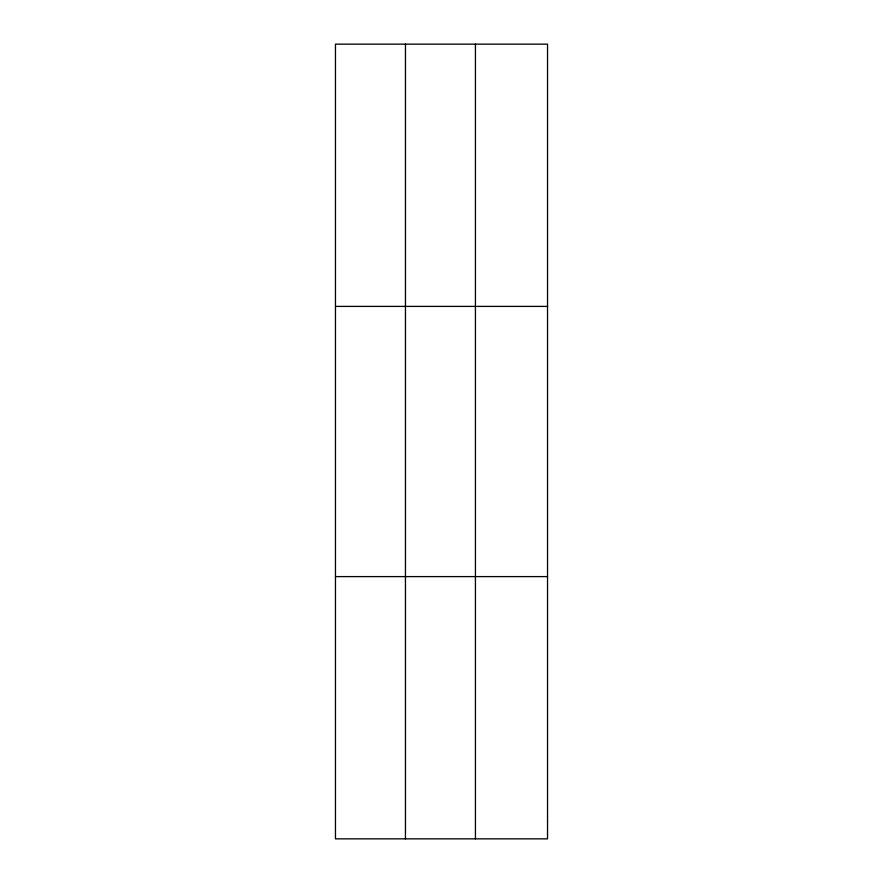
<?xml version="1.0" encoding="UTF-8"?>
<svg xmlns="http://www.w3.org/2000/svg" width="883" height="883" viewBox="0 0 883 883"><rect width="100%" height="100%" fill="white"/><g stroke="black" fill="none" stroke-linecap="round" stroke-linejoin="round"><path stroke-width="1.32" d="M405.452 838.85L405.452 44.15M475.429 838.85L475.429 44.15M335.463 306.401L547.537 306.401M335.463 576.599L547.537 576.599M547.537 821.367L547.537 838.85L335.463 838.85L335.463 44.15L547.537 44.15L547.537 821.367"/></g></svg>
